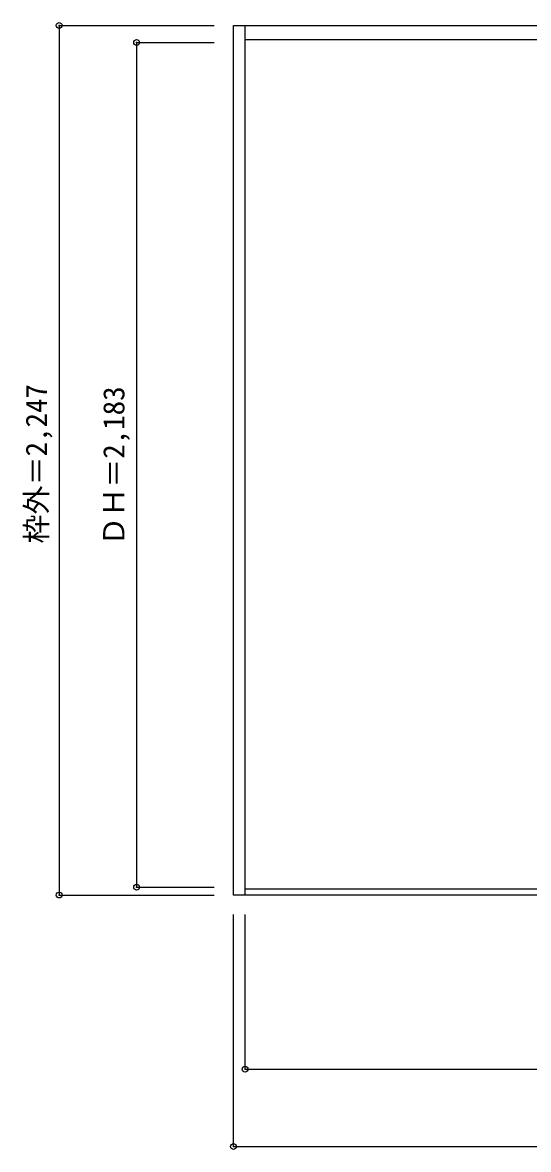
# Model space of a CAD drawing. Units: millimetres, scale not verified. Extents: x -2155 to 1631, y -1761 to 1151.
# Drawn here: x -2155 to -849, y -1761 to 1151 of the extents above; entities that cross this region are included whole.
import ezdxf
from ezdxf.enums import TextEntityAlignment as Align

# ---------------------------------------------------------------- set-up
doc = ezdxf.new("R2010")
doc.units = ezdxf.units.MM
doc.header["$LTSCALE"] = 30
doc.header["$PDMODE"] = 32
doc.header["$PDSIZE"] = 15
doc.linetypes.add('DASHED1', pattern=[1.8, 1.2, -0.6])
doc.layers.add('0-0', color=4, linetype='DASHED1')
doc.layers.add('0-1_寸法', color=7, linetype='Continuous')
doc.styles.add('ＭＳ ゴシック', font='')
doc.styles.get('ＭＳ ゴシック').set_extended_font_data('MS Gothic')

msp = doc.modelspace()

# ---------------------------------------------------------------- linework, layer by layer
at = {"layer": '0-0', "color": 3, "linetype": 'Continuous'}
for p, q in [((-1610.29, 1143.89), (1623.71, 1143.89)), ((-1610.29, -1103.11), (-1610.29, 1143.89)), ((-1580.29, -1103.11), (-1580.29, 1143.89)), ((-1580.29, 1107.89), (1593.71, 1107.89)), ((1623.71, -1103.11), (-1610.29, -1103.11)), ((1593.71, -1088.11), (-1580.29, -1088.11))]:
    msp.add_line(p, q, dxfattribs=at)
at = {"layer": '0-1_寸法', "color": 4}
for p, q in [((-2060.29, 1143.89), (-1660.29, 1143.89)), ((-2060.29, 1143.89), (-2060.29, -1103.11)), ((-1860.29, 1099.89), (-1860.29, -1083.11)), ((-1860.29, 1099.89), (-1660.29, 1099.89)), ((-2060.29, -1103.11), (-1660.29, -1103.11)), ((-1860.29, -1083.11), (-1660.29, -1083.11)), ((-1610.29, -1753.11), (-1610.29, -1153.11)), ((-1580.29, -1553.11), (-1580.29, -1153.11))]:
    msp.add_line(p, q, dxfattribs=at)
for points in [[(-1610.29, -1753.11), (1623.71, -1753.11), (1623.71, -1153.11)], [(-1580.29, -1553.11), (1593.71, -1553.11), (1593.71, -1153.11)]]:
    msp.add_lwpolyline(points, dxfattribs=at)
at = {"layer": '0-1_寸法'}
for p in [(-2060.29, 1143.89), (-1860.29, 1099.89), (-1860.29, -1083.11), (-2060.29, -1103.11), (-1580.29, -1553.11), (-1610.29, -1753.11)]:
    msp.add_point(p, dxfattribs=at)

# ---------------------------------------------------------------- texts
at = {"layer": '0-1_寸法', "style": 'ＭＳ ゴシック'}
for s, p in [('枠外＝2,247', (-2075.29, -194.86)), ('ＤＨ＝2,183', (-1875.29, -200.86))]:
    msp.add_text(s, height=54.99, rotation=90, dxfattribs=at).set_placement(p, align=Align.BOTTOM_LEFT)

doc.saveas('drawing.dxf')
